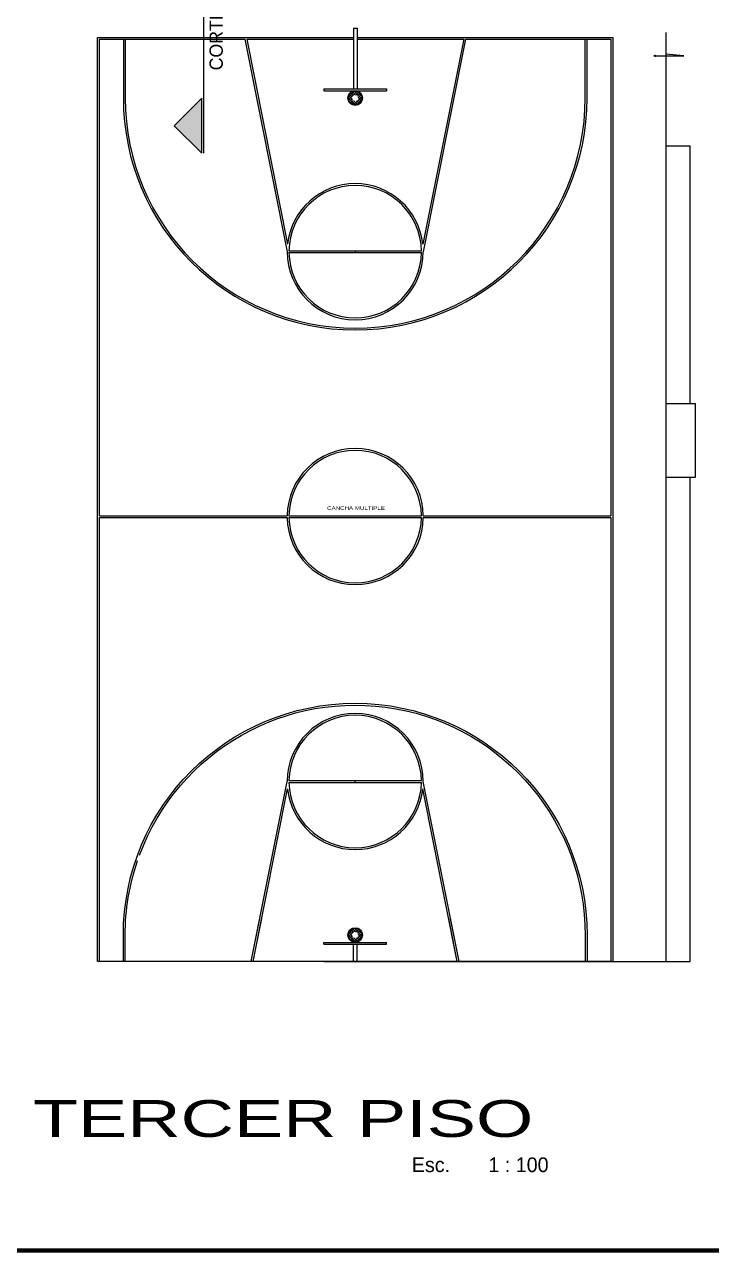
# Model space of a CAD drawing. Header units: millimetres. Extents: x 174 to 282, y -3 to 63.
# Drawn here: x 224.67 to 243.34, y -3.4 to 29.92 of the extents above; entities that cross this region are included whole.
import ezdxf
from ezdxf.enums import TextEntityAlignment as Align

# ---------------------------------------------------------------- set-up
doc = ezdxf.new("R2010")
doc.units = ezdxf.units.MM
doc.header["$LTSCALE"] = 0.005
doc.header["$MEASUREMENT"] = 0
for name, color, linetype, lineweight in [('Aux', 1, 'Continuous', 9), ('F', 9, 'Continuous', 100), ('Hatch', 11, 'Continuous', 9)]:
    doc.layers.add(name, color=color, linetype=linetype, lineweight=lineweight)
doc.layers.add('text', color=1, linetype='Continuous')
doc.layers.add('WB_SIMBOLOS', color=7, linetype='Continuous')
doc.styles.get("Standard").update_dxf_attribs({"font": 'ERASMD.TTF', "height": 0.185})

msp = doc.modelspace()

# ---------------------------------------------------------------- hatches: boundary and pattern name
at = {"layer": 'Aux'}
h = msp.add_hatch(dxfattribs=at)
h.set_pattern_fill('ANSI37', color=256, scale=0.4, style=0)
h.set_pattern_definition([(45, (63.8287, 35.636446), (-0.035355339, 0.035355339), []), (135, (63.8287, 35.636446), (-0.035355339, -0.035355339), [])])
h.paths.add_polyline_path([(233.474, 27.92, 1), (233.844, 27.92, 1)])
h.paths.add_polyline_path([(233.744, 27.92, -1), (233.574, 27.92, -1)], flags=16)
h = msp.add_hatch(dxfattribs=at)
h.set_pattern_fill('ANSI37', color=256, scale=0.4, style=0)
h.set_pattern_definition([(45, (63.8287, 12.886446), (-0.035355339, 0.035355339), []), (135, (63.8287, 12.886446), (-0.035355339, -0.035355339), [])])
h.paths.add_polyline_path([(233.474, 5.17, 1), (233.844, 5.17, 1)])
h.paths.add_polyline_path([(233.744, 5.17, -1), (233.574, 5.17, -1)], flags=16)
at = {"layer": 'Hatch'}
h = msp.add_hatch(dxfattribs=at)
h.set_pattern_fill('NET', color=256, scale=6, style=0)
h.set_pattern_definition([(0, (676.07545, -492.1167), (0, 0.75), []), (90, (676.07545, -492.1167), (-0.75, 5e-17), [])])
h.paths.add_polyline_path([(236.586, 41.22), (236.536, 41.22), (236.536, 41.62), (236.706, 41.62), (236.706, 43.07), (236.661, 43.07), (232.861, 43.07), (232.861, 41.53), (232.884, 41.53), (232.884, 41.21), (232.239, 41.21), (232.239, 41.245), (231.359, 41.245), (231.349, 41.245), (228.879, 41.245), (227.979, 41.245), (226.079, 41.245), (225.179, 41.245), (224.004, 41.245), (224.004, 41.21), (223.379, 41.21), (223.379, 41.53), (223.541, 41.53), (223.541, 43.07), (223.391, 43.07), (219.091, 43.07), (219.091, 41.53), (219.104, 41.53), (219.104, 41.21), (218.479, 41.21), (213.018, 41.21), (212.118, 41.21), (211.378, 41.21), (211.378, 41.53), (211.676, 41.53), (211.676, 43.07), (211.601, 43.07), (207.301, 43.07), (207.151, 43.07), (207.151, 42.82), (207.151, 42.17), (207.151, 41.545), (207.376, 41.545), (207.376, 41.195), (207.351, 41.195), (207.351, 39.35), (207.351, 39.35), (207.351, 38.47), (207.376, 38.47), (207.376, 38.12), (207.351, 38.12), (207.351, 35.775), (207.351, 35.775), (207.351, 34.895), (207.376, 34.895), (207.376, 34.525), (207.351, 34.525), (207.351, 33.645), (207.351, 33.645), (207.351, 29.195), (207.376, 29.195), (207.376, 28.845), (206.926, 28.845), (206.926, 28.845), (200.226, 28.845), (200.226, 28.818), (199.676, 28.818), (199.676, 28.86), (195.806, 28.86), (195.806, 28.82), (195.481, 28.82), (195.481, 28.8), (195.441, 28.8), (195.441, 28.79), (195.431, 28.79), (195.431, 27.95), (195.441, 27.95), (195.441, 27.94), (195.481, 27.94), (195.481, 27.92), (195.481, 26.89), (199.176, 26.89), (199.196, 26.89), (199.196, 26.8), (199.206, 26.8), (199.206, 26.79), (200.046, 26.79), (200.046, 26.8), (200.056, 26.8), (200.056, 26.89), (204.491, 26.89), (204.511, 26.89), (204.511, 26.8), (204.521, 26.8), (204.521, 26.79), (205.361, 26.79), (205.361, 26.8), (205.371, 26.8), (205.371, 26.89), (205.391, 26.89), (205.541, 26.89), (207.376, 26.89), (207.376, 26.74), (207.376, 25.9), (207.376, 25.88), (207.376, 24.795), (207.376, 24.445), (207.376, 21.87), (207.376, 20.97), (209.961, 20.97), (210.141, 20.97), (211.021, 20.97), (211.041, 20.97), (215.666, 20.97), (215.686, 20.97), (216.566, 20.97), (217.666, 20.97), (220.811, 20.97), (220.991, 20.97), (221.871, 20.97), (222.341, 20.97), (222.341, 21.395), (222.341, 23.995), (222.341, 24.42), (221.841, 24.42), (221.841, 24.67), (221.099, 24.67), (219.559, 24.67), (219.039, 24.67), (219.039, 24.47), (218.569, 24.47), (217.639, 24.47), (211.693, 24.47), (211.693, 24.27), (211.253, 24.27), (211.253, 24.62), (211.143, 24.62), (209.448, 24.62), (209.448, 24.575), (211.024, 24.575), (211.024, 24.515), (209.448, 24.515), (209.448, 24.62), (209.386, 24.62), (209.386, 24.47), (209.099, 24.47), (209.099, 29.22), (211.249, 29.22), (211.524, 29.22), (211.524, 30.12), (211.524, 33.455), (211.524, 34.355), (209.099, 34.355), (209.099, 38.37), (209.587, 38.37), (210.595, 38.37), (211.274, 38.37), (211.674, 38.37), (214.072, 38.37), (214.222, 38.37), (218.163, 38.37), (218.441, 38.37), (218.441, 38.47), (219.141, 38.47), (219.141, 38.37), (222.341, 38.37), (222.341, 38.22), (219.141, 38.22), (219.141, 38.07), (219.139, 38.07), (219.139, 36.57), (223.141, 36.57), (223.141, 38.37), (223.341, 38.37), (223.341, 38.47), (224.041, 38.47), (224.041, 38.37), (225.101, 38.37), (225.101, 38.27), (225.801, 38.27), (225.801, 38.37), (225.941, 38.37), (225.941, 38.17), (227.041, 38.17), (227.041, 38.673, -2.414214), (227.066, 38.698, -0.414214), (227.041, 38.673), (227.041, 38.17), (228.181, 38.17), (228.241, 38.17), (228.241, 38.12), (230.441, 38.12), (230.441, 38.37), (230.641, 38.37), (230.641, 38.27), (231.341, 38.27), (231.341, 38.37), (232.486, 38.37), (232.486, 38.47), (233.186, 38.47), (233.186, 38.07), (233.136, 38.07), (233.136, 36.52), (236.611, 36.52), (236.611, 36.77), (236.949, 36.77), (237.629, 36.77), (238.086, 36.77), (238.766, 36.77), (238.911, 36.77), (238.911, 38.07), (237.086, 38.07), (237.086, 38.02), (236.536, 38.02), (236.536, 38.42), (236.586, 38.42), (236.586, 39.41), (236.586, 40.14)])
at = {"layer": 'WB_SIMBOLOS'}
msp.add_hatch(color=256, dxfattribs=at).paths.add_polyline_path([(228.741, 27.17), (229.491, 26.42), (229.491, 27.92)])

# ---------------------------------------------------------------- linework, layer by layer
at = {"layer": 'Aux'}
for p, q in [((233.609, 29.82), (233.609, 28.17)), ((233.709, 29.82), (233.709, 28.17)), ((242.109, 26.62), (242.109, 29.701)), ((230.659, 29.52), (231.809, 23.745)), ((230.71, 29.52), (231.82, 23.946)), ((236.608, 29.52), (235.498, 23.946)), ((236.659, 29.52), (235.509, 23.745)), ((241.806, 29.068), (242.585, 29.068)), ((242.585, 29.068), (242.1, 29.116)), ((242.1, 29.116), (242.1, 29.032)), ((232.809, 28.17), (234.509, 28.17)), ((232.809, 28.17), (232.809, 28.12)), ((232.809, 28.12), (234.509, 28.12)), ((234.509, 28.17), (234.509, 28.12)), ((242.109, 4.448), (242.109, 26.62)), ((242.109, 26.62), (242.759, 26.62)), ((242.759, 19.62), (242.759, 26.62)), ((231.859, 23.77), (235.459, 23.77)), ((231.859, 23.72), (235.459, 23.72)), ((233.659, 23.77), (233.659, 23.72)), ((233.709, 23.77), (234.859, 23.77)), ((242.109, 19.62), (242.909, 19.62)), ((242.909, 17.62), (242.909, 19.62)), ((242.109, 17.62), (242.909, 17.62)), ((242.759, 4.448), (242.759, 17.62)), ((226.709, 16.57), (231.809, 16.57)), ((226.709, 16.52), (231.809, 16.52)), ((231.859, 16.57), (235.459, 16.57)), ((231.859, 16.52), (235.459, 16.52)), ((235.509, 16.57), (240.609, 16.57)), ((235.509, 16.52), (240.609, 16.52)), ((230.834, 4.448), (231.809, 9.345)), ((231.859, 9.37), (235.459, 9.37)), ((233.659, 9.32), (233.659, 9.37)), ((236.484, 4.448), (235.509, 9.345)), ((230.885, 4.448), (231.82, 9.144)), ((231.859, 9.32), (235.459, 9.32)), ((233.709, 9.32), (234.859, 9.32)), ((236.433, 4.448), (235.498, 9.144)), ((230.834, 4.448), (231.068, 5.62)), ((230.885, 4.448), (231.119, 5.62)), ((236.433, 4.448), (236.2, 5.62)), ((236.484, 4.448), (236.251, 5.62)), ((232.809, 4.97), (234.509, 4.97)), ((232.809, 4.92), (232.809, 4.97)), ((232.809, 4.92), (234.509, 4.92)), ((233.609, 4.448), (233.609, 4.92)), ((233.709, 4.448), (233.709, 4.92)), ((234.509, 4.92), (234.509, 4.97)), ((232.812, 4.448), (242.759, 4.448))]:
    msp.add_line(p, q, dxfattribs=at)
for points in [[(233.609, 29.82), (233.709, 29.82)], [(240.609, 4.448), (226.659, 4.448), (226.659, 29.57), (233.609, 29.57)], [(226.709, 16.57), (226.709, 29.52), (230.659, 29.52)], [(230.71, 29.52), (233.609, 29.52)], [(233.709, 29.57), (240.659, 29.57), (240.659, 4.448)], [(233.709, 29.52), (236.608, 29.52)], [(236.659, 29.52), (240.609, 29.52), (240.609, 16.57)], [(226.709, 4.448), (226.709, 16.52)], [(240.609, 16.52), (240.609, 4.448)], [(240.609, 5.62), (240.609, 4.448)], [(240.659, 5.62), (240.659, 4.448)], [(239.909, 5.17), (239.909, 4.448)], [(239.959, 5.17), (239.959, 4.448)]]:
    msp.add_lwpolyline(points, dxfattribs=at)
for points in [[(227.359, 29.52), (227.359, 27.92, 1), (239.959, 27.92), (239.959, 29.52)], [(227.409, 29.52), (227.409, 27.92, 1), (239.909, 27.92), (239.909, 29.52)], [(227.359, 4.448), (227.359, 5.17, -1), (239.959, 5.17, -0.837722)], [(227.8, 7.344, -0.836471), (239.909, 5.17, -0.836471)], [(227.409, 4.448), (227.409, 5.17, -0.082651), (227.746, 7.194, -0.082651)]]:
    msp.add_lwpolyline(points, format="xyb", dxfattribs=at)
for centre, radius in [((241.806, 29.068), 0.02), ((233.659, 27.92), 0.2), ((233.659, 27.92), 0.185), ((233.659, 5.17), 0.2), ((233.659, 5.17), 0.185)]:
    msp.add_circle(centre, radius, dxfattribs=at)
for centre, radius, start, end in [((233.659, 23.745), 1.85, 6.2378, 173.7622), ((233.659, 23.745), 1.8, 0.7958, 179.2042), ((233.659, 23.745), 1.85, 180, 0), ((233.659, 23.745), 1.8, 180.7958, 359.2042), ((233.659, 16.545), 1.85, 0.7743, 179.2257), ((233.659, 16.545), 1.8, 0.7958, 179.2042), ((233.659, 16.545), 1.85, 180.7743, 359.2257), ((233.659, 16.545), 1.8, 180.7958, 359.2042), ((233.659, 9.345), 1.85, 360, 180), ((233.659, 9.345), 1.8, 0.7958, 179.2042), ((233.659, 9.345), 1.85, 186.2378, 353.7622), ((233.659, 9.345), 1.8, 180.7958, 359.2042)]:
    msp.add_arc(centre, radius, start, end, dxfattribs=at)
at = {"layer": 'F'}
msp.add_lwpolyline([(174.464, -3.403), (270.464, -3.403), (270.464, 62.597), (174.464, 62.597)], close=True, dxfattribs=at)
at = {"layer": 'WB_SIMBOLOS'}
for p, q in [((229.55, 26.422), (229.55, 32.422)), ((229.491, 27.92), (228.741, 27.17)), ((229.491, 26.42), (229.491, 27.92)), ((229.491, 26.42), (228.741, 27.17))]:
    msp.add_line(p, q, dxfattribs=at)

# ---------------------------------------------------------------- texts
at = {"layer": 'text'}
for s, height, width, p in [('CANCHA MULTIPLE', 0.1, 1.25, (233.681, 16.728)), ('PLANTA REMODELACION TERCER PISO', 1, 1.5, (219.107, -0.316))]:
    msp.add_text(s, height=height, dxfattribs=dict(at, width=width)).set_placement(p, align=Align.CENTER)
msp.add_text('Esc.       1 : 100', height=0.4, dxfattribs=at).set_placement((237.055, -1.273), align=Align.CENTER)
at = {"layer": 'WB_SIMBOLOS'}
msp.add_text("CORTE C-C'", height=0.36, rotation=90, dxfattribs=at).set_placement((230.061, 28.674))

doc.saveas('drawing.dxf')
